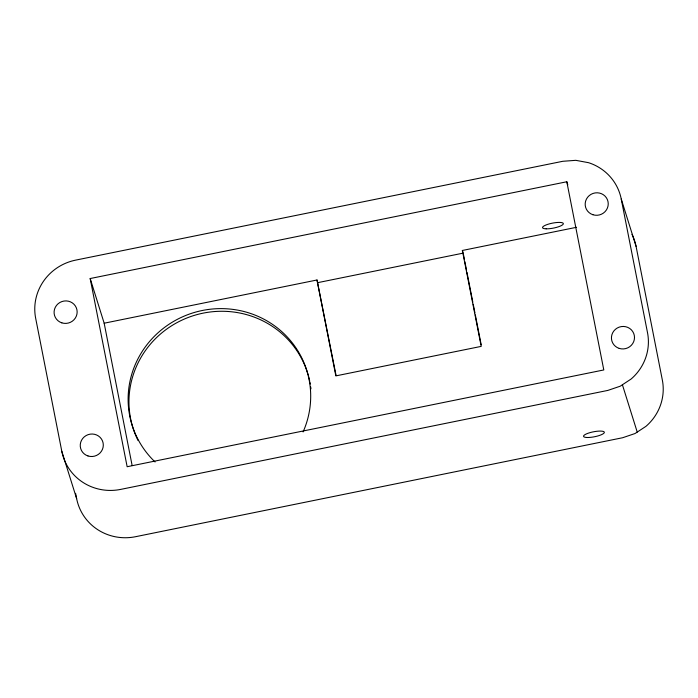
<?xml version="1.0" encoding="UTF-8"?>
<svg xmlns="http://www.w3.org/2000/svg" width="698" height="698" viewBox="0 0 698 698"><rect width="100%" height="100%" fill="white"/><g stroke="black" fill="none" stroke-linecap="round" stroke-linejoin="round"><path stroke-width="1.05" d="M566.811 181.759L603.796 369.949L127.149 466.726L90.173 278.537L566.811 181.759L567.788 184.874M90.173 278.537L104.168 323.209L317.005 279.994L336.052 375.35M317.005 279.994L335.851 375.89L481.201 346.382L462.355 250.477L576.539 227.295M317.834 282.638L463.184 253.13L462.355 250.477M621.246 199.052L636.079 246.377L662.341 380.035A50.099 48.633 -17.4 0 1 645.929 426.356L635.032 433.528L622.642 437.733L135.525 536.71A50.457 48.982 -17.4 0 1 76.649 498.669L61.817 451.353L35.659 318.244A50.457 48.982 -17.4 0 1 75.646 260.127L562.789 161.29L575.815 160.331L588.589 162.695A50.099 48.633 -17.4 0 1 621.246 199.052L647.517 332.719A50.099 48.633 -17.4 0 1 631.097 379.04L620.199 386.212L607.818 390.418L120.702 489.394A50.457 48.982 -17.4 0 1 61.817 451.353M622.407 384.764L637.23 432.079M463.393 254.194L464.44 259.525M464.859 261.654L466.534 270.178M466.953 272.307L472.816 302.147M473.235 304.276L474.91 312.8M475.329 314.929L481.192 344.768M104.168 323.209L132.114 465.409M75.602 493.346L76.649 498.669M308.341 375.55A91.525 88.847 -17.4 0 1 309.711 381.204M309.903 382.155A91.525 88.847 -17.4 0 1 310.261 384.057M310.706 386.936A91.525 88.847 -17.4 0 1 310.95 388.856M138.064 440.517A91.525 88.847 -17.4 0 1 187.797 317.634A91.525 88.847 -17.4 0 1 308.071 374.625M155.078 461.971A91.525 88.847 -17.4 0 1 147.199 344.402A91.525 88.847 -17.4 0 1 265.929 320.295A91.525 88.847 -17.4 0 1 303.089 431.922M631.978 234.354A50.099 48.633 -17.4 0 1 636.079 246.377M546.141 228.831A10.601 2.53 -11.1 0 0 563.173 224.224A10.601 2.53 -11.1 0 0 549.518 223.822A10.601 2.53 -11.1 0 0 546.141 228.831M587.149 437.498A10.601 2.53 -11.1 0 0 604.18 432.882A10.601 2.53 -11.1 0 0 590.525 432.49A10.601 2.53 -11.1 0 0 587.149 437.498M87.992 455.96A11.561 11.22 -17.4 0 0 103.103 442.968A11.561 11.22 -17.4 0 0 84.24 436.878A11.561 11.22 -17.4 0 0 87.992 455.96M61.834 322.851A11.561 11.22 -17.4 0 0 76.946 309.86A11.561 11.22 -17.4 0 0 58.082 303.77A11.561 11.22 -17.4 0 0 61.834 322.851M619.187 348.389A11.561 11.22 -17.4 0 0 634.299 335.406A11.561 11.22 -17.4 0 0 615.435 329.308A11.561 11.22 -17.4 0 0 619.187 348.389M592.925 214.731A11.561 11.22 -17.4 0 0 608.037 201.739A11.561 11.22 -17.4 0 0 589.173 195.649A11.561 11.22 -17.4 0 0 592.925 214.731"/></g></svg>
